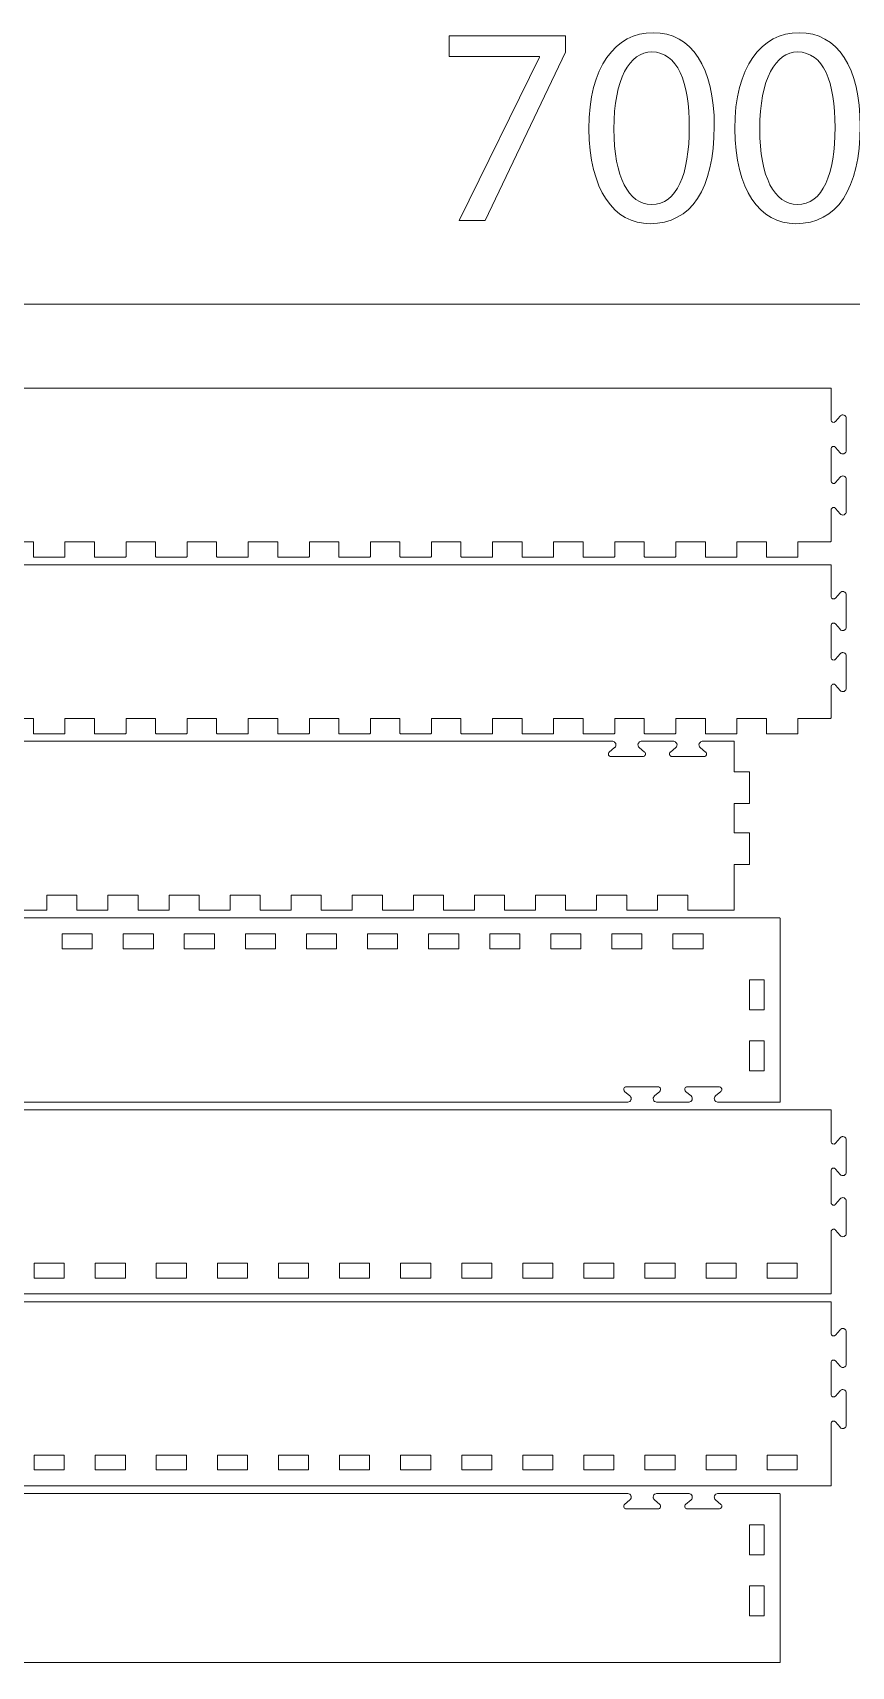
# Model space of a CAD drawing. Header units: millimetres. Extents: x -311 to 454, y -467 to 466.
# Drawn here: x -79.2 to 81.7, y 145 to 465.9 of the extents above; entities that cross this region are included whole.
import ezdxf

# ---------------------------------------------------------------- set-up
doc = ezdxf.new("R2010")
doc.units = ezdxf.units.MM
doc.header["$MEASUREMENT"] = 0
doc.layers.add('Layer 1', color=7, linetype='Continuous')

# ---------------------------------------------------------------- blocks, each defined once
blk = doc.blocks.new('block 210')
at = {"layer": 'Layer 1', "lineweight": 0}
blk.add_lwpolyline([(-226.4, 145.72), (61.59, 145.72), (67.59, 145.72), (67.61, 145.72), (67.66, 145.74), (67.69, 145.8), (67.69, 145.81), (67.69, 148.81), (67.69, 178.81), (67.69, 178.83), (67.66, 178.88), (67.61, 178.91), (67.59, 178.91), (61.59, 178.91), (55.45, 178.91), (55.4, 178.91), (55.24, 178.88), (55.08, 178.81), (55.05, 178.79), (55.02, 178.77), (54.9, 178.64), (54.81, 178.49), (54.8, 178.45), (54.79, 178.42), (54.75, 178.24), (54.77, 178.07), (54.78, 178.03), (54.79, 178), (54.87, 177.84), (54.98, 177.7), (55.01, 177.68), (56.06, 176.79), (56.07, 176.78), (56.15, 176.68), (56.21, 176.57), (56.22, 176.54), (56.22, 176.52), (56.21, 176.27), (56.2, 176.24), (56.19, 176.22), (56.13, 176.11), (56.04, 176.02), (56.02, 176), (56, 175.99), (55.8, 175.91), (55.73, 175.91), (49.46, 175.91), (49.42, 175.91), (49.3, 175.94), (49.19, 175.99), (49.17, 176), (49.15, 176.02), (49.06, 176.11), (48.99, 176.22), (48.99, 176.24), (48.98, 176.27), (48.97, 176.52), (48.97, 176.54), (48.98, 176.57), (49.03, 176.68), (49.11, 176.78), (49.13, 176.79), (50.18, 177.68), (50.21, 177.7), (50.32, 177.84), (50.4, 178), (50.41, 178.03), (50.42, 178.07), (50.43, 178.24), (50.4, 178.42), (50.39, 178.45), (50.38, 178.49), (50.29, 178.64), (50.16, 178.77), (50.14, 178.79), (50.11, 178.81), (49.94, 178.88), (49.79, 178.91), (49.73, 178.91), (43.45, 178.91), (43.4, 178.91), (43.24, 178.88), (43.08, 178.81), (43.05, 178.79), (43.02, 178.77), (42.9, 178.64), (42.81, 178.49), (42.8, 178.45), (42.79, 178.42), (42.75, 178.24), (42.77, 178.07), (42.78, 178.03), (42.79, 178), (42.87, 177.84), (42.98, 177.7), (43.01, 177.68), (44.06, 176.79), (44.08, 176.78), (44.15, 176.68), (44.21, 176.57), (44.22, 176.54), (44.22, 176.52), (44.21, 176.27), (44.2, 176.24), (44.19, 176.22), (44.13, 176.11), (44.04, 176.02), (44.02, 176), (44, 175.99), (43.88, 175.94), (43.77, 175.91), (43.73, 175.91), (37.45, 175.91), (37.42, 175.91), (37.3, 175.94), (37.19, 175.99), (37.17, 176), (37.15, 176.02), (37.06, 176.11), (36.99, 176.22), (36.99, 176.24), (36.98, 176.27), (36.97, 176.52), (36.97, 176.54), (36.98, 176.57), (37.03, 176.68), (37.11, 176.78), (37.13, 176.79), (38.18, 177.68), (38.21, 177.7), (38.32, 177.84), (38.4, 178), (38.41, 178.03), (38.42, 178.07), (38.43, 178.24), (38.4, 178.42), (38.39, 178.45), (38.38, 178.49), (38.29, 178.64), (38.16, 178.77), (38.14, 178.79), (38.11, 178.81), (37.94, 178.88), (37.79, 178.91), (37.73, 178.91), (31.59, 178.91), (-196.4, 178.91)], dxfattribs=at)
blk = doc.blocks.new('block 211')
at = {"layer": 'Layer 1', "lineweight": 0}
blk.add_lwpolyline([(64.55, 157.82), (64.55, 154.86), (61.64, 154.86), (61.64, 160.78), (64.55, 160.78), (64.55, 157.82)], dxfattribs=at)
blk = doc.blocks.new('block 212')
at = {"layer": 'Layer 1', "lineweight": 0}
blk.add_lwpolyline([(64.55, 169.81), (64.55, 166.85), (61.64, 166.85), (61.64, 172.77), (64.55, 172.77), (64.55, 169.81)], dxfattribs=at)
blk = doc.blocks.new('block 227')
at = {"layer": 'Layer 1', "lineweight": 0}
blk.add_lwpolyline([(-75.91, 183.55), (-78.87, 183.55), (-78.87, 186.47), (-72.95, 186.47), (-72.95, 183.55), (-75.91, 183.55)], dxfattribs=at)
blk = doc.blocks.new('block 228')
at = {"layer": 'Layer 1', "lineweight": 0}
blk.add_lwpolyline([(-63.91, 183.55), (-66.87, 183.55), (-66.87, 186.47), (-60.95, 186.47), (-60.95, 183.55), (-63.91, 183.55)], dxfattribs=at)
blk = doc.blocks.new('block 229')
at = {"layer": 'Layer 1', "lineweight": 0}
blk.add_lwpolyline([(-51.91, 183.55), (-54.87, 183.55), (-54.87, 186.47), (-48.95, 186.47), (-48.95, 183.55), (-51.91, 183.55)], dxfattribs=at)
blk = doc.blocks.new('block 230')
at = {"layer": 'Layer 1', "lineweight": 0}
blk.add_lwpolyline([(-39.91, 183.55), (-42.87, 183.55), (-42.87, 186.47), (-36.95, 186.47), (-36.95, 183.55), (-39.91, 183.55)], dxfattribs=at)
blk = doc.blocks.new('block 231')
at = {"layer": 'Layer 1', "lineweight": 0}
blk.add_lwpolyline([(-27.91, 183.55), (-30.87, 183.55), (-30.87, 186.47), (-24.95, 186.47), (-24.95, 183.55), (-27.91, 183.55)], dxfattribs=at)
blk = doc.blocks.new('block 232')
at = {"layer": 'Layer 1', "lineweight": 0}
blk.add_lwpolyline([(-15.91, 183.55), (-18.87, 183.55), (-18.87, 186.47), (-12.95, 186.47), (-12.95, 183.55), (-15.91, 183.55)], dxfattribs=at)
blk = doc.blocks.new('block 233')
at = {"layer": 'Layer 1', "lineweight": 0}
blk.add_lwpolyline([(-3.91, 183.55), (-6.87, 183.55), (-6.87, 186.47), (-0.95, 186.47), (-0.95, 183.55), (-3.91, 183.55)], dxfattribs=at)
blk = doc.blocks.new('block 234')
at = {"layer": 'Layer 1', "lineweight": 0}
blk.add_lwpolyline([(8.09, 183.55), (5.13, 183.55), (5.13, 186.47), (11.05, 186.47), (11.05, 183.55), (8.09, 183.55)], dxfattribs=at)
blk = doc.blocks.new('block 235')
at = {"layer": 'Layer 1', "lineweight": 0}
blk.add_lwpolyline([(20.09, 183.55), (17.13, 183.55), (17.13, 186.47), (23.05, 186.47), (23.05, 183.55), (20.09, 183.55)], dxfattribs=at)
blk = doc.blocks.new('block 236')
at = {"layer": 'Layer 1', "lineweight": 0}
blk.add_lwpolyline([(32.09, 183.55), (29.13, 183.55), (29.13, 186.47), (35.05, 186.47), (35.05, 183.55), (32.09, 183.55)], dxfattribs=at)
blk = doc.blocks.new('block 237')
at = {"layer": 'Layer 1', "lineweight": 0}
blk.add_lwpolyline([(44.09, 183.55), (41.13, 183.55), (41.13, 186.47), (47.05, 186.47), (47.05, 183.55), (44.09, 183.55)], dxfattribs=at)
blk = doc.blocks.new('block 238')
at = {"layer": 'Layer 1', "lineweight": 0}
blk.add_lwpolyline([(56.09, 183.55), (53.13, 183.55), (53.13, 186.47), (59.05, 186.47), (59.05, 183.55), (56.09, 183.55)], dxfattribs=at)
blk = doc.blocks.new('block 239')
at = {"layer": 'Layer 1', "lineweight": 0}
blk.add_lwpolyline([(68.09, 183.55), (65.13, 183.55), (65.13, 186.47), (71.05, 186.47), (71.05, 183.55), (68.09, 183.55)], dxfattribs=at)
blk = doc.blocks.new('block 240')
at = {"layer": 'Layer 1', "lineweight": 0}
blk.add_lwpolyline([(-229.4, 180.41), (77.59, 180.41), (77.61, 180.41), (77.66, 180.44), (77.69, 180.5), (77.69, 180.51), (77.69, 186.51), (77.69, 192.65), (77.69, 192.72), (77.77, 192.92), (77.78, 192.94), (77.8, 192.96), (77.89, 193.05), (78, 193.11), (78.02, 193.12), (78.05, 193.13), (78.3, 193.14), (78.32, 193.14), (78.35, 193.13), (78.46, 193.08), (78.56, 192.99), (78.58, 192.97), (79.46, 191.93), (79.48, 191.9), (79.62, 191.78), (79.78, 191.71), (79.81, 191.7), (79.85, 191.69), (80.03, 191.68), (80.2, 191.71), (80.23, 191.72), (80.27, 191.73), (80.42, 191.82), (80.55, 191.94), (80.57, 191.97), (80.59, 192), (80.66, 192.17), (80.69, 192.32), (80.69, 192.37), (80.69, 198.65), (80.69, 198.71), (80.66, 198.86), (80.59, 199.03), (80.57, 199.06), (80.55, 199.08), (80.42, 199.21), (80.27, 199.3), (80.23, 199.31), (80.2, 199.32), (80.03, 199.35), (79.85, 199.34), (79.81, 199.33), (79.78, 199.32), (79.62, 199.24), (79.48, 199.13), (79.46, 199.1), (78.58, 198.05), (78.56, 198.03), (78.46, 197.95), (78.35, 197.9), (78.32, 197.89), (78.3, 197.89), (78.05, 197.89), (78.02, 197.91), (78, 197.91), (77.89, 197.98), (77.8, 198.07), (77.78, 198.09), (77.77, 198.11), (77.72, 198.23), (77.69, 198.34), (77.69, 198.37), (77.69, 204.65), (77.69, 204.69), (77.72, 204.81), (77.77, 204.92), (77.78, 204.94), (77.8, 204.96), (77.89, 205.05), (78, 205.11), (78.02, 205.12), (78.05, 205.13), (78.3, 205.14), (78.32, 205.14), (78.35, 205.13), (78.46, 205.07), (78.56, 205), (78.58, 204.97), (79.46, 203.92), (79.48, 203.9), (79.62, 203.79), (79.78, 203.71), (79.81, 203.7), (79.85, 203.69), (80.03, 203.68), (80.2, 203.7), (80.23, 203.72), (80.27, 203.73), (80.42, 203.82), (80.55, 203.94), (80.57, 203.97), (80.59, 204), (80.66, 204.16), (80.69, 204.32), (80.69, 204.38), (80.69, 210.65), (80.69, 210.71), (80.66, 210.86), (80.59, 211.02), (80.57, 211.05), (80.55, 211.08), (80.42, 211.21), (80.27, 211.3), (80.23, 211.31), (80.2, 211.32), (80.03, 211.35), (79.85, 211.34), (79.81, 211.33), (79.78, 211.32), (79.62, 211.24), (79.48, 211.13), (79.46, 211.1), (78.58, 210.05), (78.56, 210.03), (78.46, 209.95), (78.35, 209.9), (78.32, 209.89), (78.3, 209.89), (78.05, 209.9), (78.02, 209.9), (78, 209.91), (77.89, 209.98), (77.8, 210.07), (77.78, 210.09), (77.77, 210.11), (77.72, 210.22), (77.69, 210.34), (77.69, 210.37), (77.69, 216.51), (77.69, 216.53), (77.66, 216.58), (77.61, 216.61), (77.59, 216.61), (-229.4, 216.61)], dxfattribs=at)
blk = doc.blocks.new('block 253')
at = {"layer": 'Layer 1', "lineweight": 0}
blk.add_lwpolyline([(-75.91, 221.25), (-78.87, 221.25), (-78.87, 224.17), (-72.95, 224.17), (-72.95, 221.25), (-75.91, 221.25)], dxfattribs=at)
blk = doc.blocks.new('block 254')
at = {"layer": 'Layer 1', "lineweight": 0}
blk.add_lwpolyline([(-63.91, 221.25), (-66.87, 221.25), (-66.87, 224.17), (-60.95, 224.17), (-60.95, 221.25), (-63.91, 221.25)], dxfattribs=at)
blk = doc.blocks.new('block 255')
at = {"layer": 'Layer 1', "lineweight": 0}
blk.add_lwpolyline([(-51.91, 221.25), (-54.87, 221.25), (-54.87, 224.17), (-48.95, 224.17), (-48.95, 221.25), (-51.91, 221.25)], dxfattribs=at)
blk = doc.blocks.new('block 256')
at = {"layer": 'Layer 1', "lineweight": 0}
blk.add_lwpolyline([(-39.91, 221.25), (-42.87, 221.25), (-42.87, 224.17), (-36.95, 224.17), (-36.95, 221.25), (-39.91, 221.25)], dxfattribs=at)
blk = doc.blocks.new('block 257')
at = {"layer": 'Layer 1', "lineweight": 0}
blk.add_lwpolyline([(-27.91, 221.25), (-30.87, 221.25), (-30.87, 224.17), (-24.95, 224.17), (-24.95, 221.25), (-27.91, 221.25)], dxfattribs=at)
blk = doc.blocks.new('block 258')
at = {"layer": 'Layer 1', "lineweight": 0}
blk.add_lwpolyline([(-15.91, 221.25), (-18.87, 221.25), (-18.87, 224.17), (-12.95, 224.17), (-12.95, 221.25), (-15.91, 221.25)], dxfattribs=at)
blk = doc.blocks.new('block 259')
at = {"layer": 'Layer 1', "lineweight": 0}
blk.add_lwpolyline([(-3.91, 221.25), (-6.87, 221.25), (-6.87, 224.17), (-0.95, 224.17), (-0.95, 221.25), (-3.91, 221.25)], dxfattribs=at)
blk = doc.blocks.new('block 260')
at = {"layer": 'Layer 1', "lineweight": 0}
blk.add_lwpolyline([(8.09, 221.25), (5.13, 221.25), (5.13, 224.17), (11.05, 224.17), (11.05, 221.25), (8.09, 221.25)], dxfattribs=at)
blk = doc.blocks.new('block 261')
at = {"layer": 'Layer 1', "lineweight": 0}
blk.add_lwpolyline([(20.09, 221.25), (17.13, 221.25), (17.13, 224.17), (23.05, 224.17), (23.05, 221.25), (20.09, 221.25)], dxfattribs=at)
blk = doc.blocks.new('block 262')
at = {"layer": 'Layer 1', "lineweight": 0}
blk.add_lwpolyline([(32.09, 221.25), (29.13, 221.25), (29.13, 224.17), (35.05, 224.17), (35.05, 221.25), (32.09, 221.25)], dxfattribs=at)
blk = doc.blocks.new('block 263')
at = {"layer": 'Layer 1', "lineweight": 0}
blk.add_lwpolyline([(44.09, 221.25), (41.13, 221.25), (41.13, 224.17), (47.05, 224.17), (47.05, 221.25), (44.09, 221.25)], dxfattribs=at)
blk = doc.blocks.new('block 264')
at = {"layer": 'Layer 1', "lineweight": 0}
blk.add_lwpolyline([(56.09, 221.25), (53.13, 221.25), (53.13, 224.17), (59.05, 224.17), (59.05, 221.25), (56.09, 221.25)], dxfattribs=at)
blk = doc.blocks.new('block 265')
at = {"layer": 'Layer 1', "lineweight": 0}
blk.add_lwpolyline([(68.09, 221.25), (65.13, 221.25), (65.13, 224.17), (71.05, 224.17), (71.05, 221.25), (68.09, 221.25)], dxfattribs=at)
blk = doc.blocks.new('block 266')
at = {"layer": 'Layer 1', "lineweight": 0}
blk.add_lwpolyline([(-229.4, 218.12), (77.59, 218.12), (77.61, 218.12), (77.66, 218.14), (77.69, 218.2), (77.69, 218.21), (77.69, 224.21), (77.69, 230.35), (77.69, 230.39), (77.72, 230.5), (77.77, 230.62), (77.78, 230.64), (77.8, 230.66), (77.89, 230.75), (78, 230.82), (78.02, 230.82), (78.05, 230.83), (78.3, 230.84), (78.32, 230.83), (78.35, 230.83), (78.46, 230.77), (78.56, 230.7), (78.58, 230.67), (79.46, 229.62), (79.48, 229.6), (79.62, 229.49), (79.78, 229.41), (79.81, 229.4), (79.85, 229.39), (80.03, 229.38), (80.2, 229.4), (80.23, 229.42), (80.27, 229.43), (80.42, 229.52), (80.55, 229.64), (80.57, 229.67), (80.59, 229.7), (80.66, 229.86), (80.69, 230.02), (80.69, 230.07), (80.69, 236.35), (80.69, 236.41), (80.66, 236.56), (80.59, 236.72), (80.57, 236.75), (80.55, 236.78), (80.42, 236.91), (80.27, 237), (80.23, 237.01), (80.2, 237.02), (80.03, 237.05), (79.85, 237.04), (79.81, 237.03), (79.78, 237.02), (79.62, 236.94), (79.48, 236.83), (79.46, 236.8), (78.58, 235.75), (78.56, 235.73), (78.46, 235.65), (78.35, 235.6), (78.32, 235.59), (78.3, 235.59), (78.05, 235.6), (78.02, 235.6), (78, 235.61), (77.89, 235.68), (77.8, 235.77), (77.78, 235.79), (77.77, 235.81), (77.72, 235.92), (77.69, 236.04), (77.69, 236.08), (77.69, 242.35), (77.69, 242.43), (77.77, 242.62), (77.78, 242.64), (77.8, 242.66), (77.89, 242.75), (78, 242.81), (78.02, 242.82), (78.05, 242.83), (78.3, 242.84), (78.32, 242.83), (78.35, 242.83), (78.46, 242.77), (78.56, 242.69), (78.58, 242.67), (79.46, 241.62), (79.48, 241.6), (79.62, 241.48), (79.78, 241.41), (79.81, 241.4), (79.85, 241.39), (80.03, 241.37), (80.2, 241.41), (80.23, 241.42), (80.27, 241.43), (80.42, 241.52), (80.55, 241.64), (80.57, 241.67), (80.59, 241.7), (80.66, 241.86), (80.69, 242.02), (80.69, 242.07), (80.69, 248.35), (80.69, 248.41), (80.66, 248.56), (80.59, 248.73), (80.57, 248.75), (80.55, 248.78), (80.42, 248.91), (80.27, 249), (80.23, 249.01), (80.2, 249.02), (80.03, 249.05), (79.85, 249.04), (79.81, 249.03), (79.78, 249.02), (79.62, 248.94), (79.48, 248.83), (79.46, 248.8), (78.58, 247.75), (78.56, 247.73), (78.46, 247.65), (78.35, 247.6), (78.32, 247.59), (78.3, 247.58), (78.05, 247.6), (78.02, 247.6), (78, 247.61), (77.89, 247.68), (77.8, 247.77), (77.78, 247.79), (77.77, 247.81), (77.72, 247.93), (77.69, 248.04), (77.69, 248.07), (77.69, 254.21), (77.69, 254.23), (77.66, 254.29), (77.61, 254.31), (77.59, 254.31), (-229.4, 254.31)], dxfattribs=at)
blk = doc.blocks.new('block 267')
at = {"layer": 'Layer 1', "lineweight": 0}
blk.add_lwpolyline([(-196.4, 255.81), (31.59, 255.81), (37.73, 255.81), (37.79, 255.81), (37.94, 255.85), (38.11, 255.92), (38.14, 255.94), (38.16, 255.96), (38.29, 256.09), (38.38, 256.24), (38.39, 256.28), (38.4, 256.31), (38.43, 256.48), (38.42, 256.66), (38.41, 256.7), (38.4, 256.73), (38.32, 256.89), (38.21, 257.03), (38.18, 257.05), (37.13, 257.93), (37.11, 257.95), (37.03, 258.05), (36.98, 258.16), (36.97, 258.18), (36.97, 258.21), (36.98, 258.46), (36.99, 258.48), (36.99, 258.51), (37.06, 258.62), (37.15, 258.71), (37.17, 258.72), (37.19, 258.74), (37.3, 258.79), (37.42, 258.81), (37.45, 258.81), (43.73, 258.81), (43.77, 258.81), (43.88, 258.79), (44, 258.74), (44.02, 258.72), (44.04, 258.71), (44.13, 258.62), (44.19, 258.51), (44.2, 258.48), (44.21, 258.46), (44.22, 258.21), (44.22, 258.18), (44.21, 258.16), (44.15, 258.05), (44.08, 257.95), (44.06, 257.93), (43.01, 257.05), (42.98, 257.03), (42.87, 256.89), (42.79, 256.73), (42.78, 256.7), (42.77, 256.66), (42.75, 256.48), (42.79, 256.31), (42.8, 256.28), (42.81, 256.24), (42.9, 256.09), (43.02, 255.96), (43.05, 255.94), (43.08, 255.92), (43.24, 255.85), (43.4, 255.81), (43.45, 255.81), (49.73, 255.81), (49.79, 255.81), (49.94, 255.85), (50.11, 255.92), (50.14, 255.94), (50.16, 255.96), (50.29, 256.09), (50.38, 256.24), (50.39, 256.28), (50.4, 256.31), (50.43, 256.48), (50.42, 256.66), (50.41, 256.7), (50.4, 256.73), (50.32, 256.89), (50.21, 257.03), (50.18, 257.05), (49.13, 257.93), (49.11, 257.95), (49.03, 258.05), (48.98, 258.16), (48.97, 258.18), (48.97, 258.21), (48.98, 258.46), (48.99, 258.48), (48.99, 258.51), (49.06, 258.62), (49.15, 258.71), (49.17, 258.72), (49.19, 258.74), (49.3, 258.79), (49.42, 258.81), (49.46, 258.81), (55.73, 258.81), (55.81, 258.81), (56, 258.74), (56.02, 258.72), (56.04, 258.71), (56.13, 258.62), (56.19, 258.51), (56.2, 258.48), (56.21, 258.46), (56.22, 258.21), (56.22, 258.18), (56.21, 258.16), (56.15, 258.05), (56.07, 257.95), (56.06, 257.93), (55.01, 257.05), (54.98, 257.03), (54.87, 256.89), (54.79, 256.73), (54.78, 256.7), (54.77, 256.66), (54.75, 256.48), (54.79, 256.31), (54.8, 256.28), (54.81, 256.24), (54.9, 256.09), (55.02, 255.96), (55.05, 255.94), (55.08, 255.92), (55.24, 255.85), (55.4, 255.81), (55.45, 255.81), (61.59, 255.81), (67.59, 255.81), (67.61, 255.81), (67.66, 255.84), (67.69, 255.9), (67.69, 255.91), (67.69, 285.91), (67.69, 291.91), (67.69, 291.93), (67.66, 291.98), (67.61, 292.01), (67.59, 292.01), (61.59, 292.01), (-226.4, 292.01)], dxfattribs=at)
blk = doc.blocks.new('block 268')
at = {"layer": 'Layer 1', "lineweight": 0}
blk.add_lwpolyline([(64.55, 264.92), (64.55, 261.96), (61.64, 261.96), (61.64, 267.88), (64.55, 267.88), (64.55, 264.92)], dxfattribs=at)
blk = doc.blocks.new('block 269')
at = {"layer": 'Layer 1', "lineweight": 0}
blk.add_lwpolyline([(64.55, 276.91), (64.55, 273.95), (61.64, 273.95), (61.64, 279.87), (64.55, 279.87), (64.55, 276.91)], dxfattribs=at)
blk = doc.blocks.new('block 270')
at = {"layer": 'Layer 1', "lineweight": 0}
blk.add_lwpolyline([(49.59, 288.87), (52.55, 288.87), (52.55, 285.95), (46.63, 285.95), (46.63, 288.87), (49.59, 288.87)], dxfattribs=at)
blk = doc.blocks.new('block 271')
at = {"layer": 'Layer 1', "lineweight": 0}
blk.add_lwpolyline([(37.59, 288.87), (40.55, 288.87), (40.55, 285.95), (34.63, 285.95), (34.63, 288.87), (37.59, 288.87)], dxfattribs=at)
blk = doc.blocks.new('block 272')
at = {"layer": 'Layer 1', "lineweight": 0}
blk.add_lwpolyline([(25.59, 288.87), (28.55, 288.87), (28.55, 285.95), (22.63, 285.95), (22.63, 288.87), (25.59, 288.87)], dxfattribs=at)
blk = doc.blocks.new('block 273')
at = {"layer": 'Layer 1', "lineweight": 0}
blk.add_lwpolyline([(13.59, 288.87), (16.55, 288.87), (16.55, 285.95), (10.63, 285.95), (10.63, 288.87), (13.59, 288.87)], dxfattribs=at)
blk = doc.blocks.new('block 274')
at = {"layer": 'Layer 1', "lineweight": 0}
blk.add_lwpolyline([(1.59, 288.87), (4.55, 288.87), (4.55, 285.95), (-1.37, 285.95), (-1.37, 288.87), (1.59, 288.87)], dxfattribs=at)
blk = doc.blocks.new('block 275')
at = {"layer": 'Layer 1', "lineweight": 0}
blk.add_lwpolyline([(-10.41, 288.87), (-7.45, 288.87), (-7.45, 285.95), (-13.37, 285.95), (-13.37, 288.87), (-10.41, 288.87)], dxfattribs=at)
blk = doc.blocks.new('block 276')
at = {"layer": 'Layer 1', "lineweight": 0}
blk.add_lwpolyline([(-22.41, 288.87), (-19.45, 288.87), (-19.45, 285.95), (-25.37, 285.95), (-25.37, 288.87), (-22.41, 288.87)], dxfattribs=at)
blk = doc.blocks.new('block 277')
at = {"layer": 'Layer 1', "lineweight": 0}
blk.add_lwpolyline([(-34.41, 288.87), (-31.45, 288.87), (-31.45, 285.95), (-37.37, 285.95), (-37.37, 288.87), (-34.41, 288.87)], dxfattribs=at)
blk = doc.blocks.new('block 278')
at = {"layer": 'Layer 1', "lineweight": 0}
blk.add_lwpolyline([(-46.41, 288.87), (-43.45, 288.87), (-43.45, 285.95), (-49.37, 285.95), (-49.37, 288.87), (-46.41, 288.87)], dxfattribs=at)
blk = doc.blocks.new('block 279')
at = {"layer": 'Layer 1', "lineweight": 0}
blk.add_lwpolyline([(-58.41, 288.87), (-55.45, 288.87), (-55.45, 285.95), (-61.37, 285.95), (-61.37, 288.87), (-58.41, 288.87)], dxfattribs=at)
blk = doc.blocks.new('block 280')
at = {"layer": 'Layer 1', "lineweight": 0}
blk.add_lwpolyline([(-70.41, 288.87), (-67.45, 288.87), (-67.45, 285.95), (-73.37, 285.95), (-73.37, 288.87), (-70.41, 288.87)], dxfattribs=at)
blk = doc.blocks.new('block 295')
at = {"layer": 'Layer 1', "lineweight": 0}
blk.add_lwpolyline([(-82.35, 293.51), (-76.47, 293.51), (-76.45, 293.51), (-76.4, 293.54), (-76.37, 293.59), (-76.37, 293.61), (-76.37, 296.51), (-70.45, 296.51), (-70.45, 293.61), (-70.45, 293.59), (-70.42, 293.54), (-70.36, 293.51), (-70.34, 293.51), (-64.46, 293.51), (-64.45, 293.51), (-64.4, 293.54), (-64.37, 293.59), (-64.37, 293.61), (-64.37, 296.51), (-58.45, 296.51), (-58.45, 293.61), (-58.45, 293.59), (-58.42, 293.54), (-58.36, 293.51), (-58.35, 293.51), (-52.47, 293.51), (-52.45, 293.51), (-52.4, 293.54), (-52.37, 293.59), (-52.37, 293.61), (-52.37, 296.51), (-46.45, 296.51), (-46.45, 293.61), (-46.45, 293.59), (-46.42, 293.54), (-46.36, 293.51), (-46.34, 293.51), (-40.47, 293.51), (-40.45, 293.51), (-40.4, 293.54), (-40.37, 293.59), (-40.37, 293.61), (-40.37, 296.51), (-34.45, 296.51), (-34.45, 293.61), (-34.45, 293.59), (-34.42, 293.54), (-34.36, 293.51), (-34.34, 293.51), (-28.46, 293.51), (-28.45, 293.51), (-28.39, 293.54), (-28.37, 293.59), (-28.37, 293.61), (-28.37, 296.51), (-22.45, 296.51), (-22.45, 293.61), (-22.45, 293.59), (-22.42, 293.54), (-22.36, 293.51), (-22.35, 293.51), (-16.47, 293.51), (-16.45, 293.51), (-16.39, 293.54), (-16.37, 293.59), (-16.37, 293.61), (-16.37, 296.51), (-10.45, 296.51), (-10.45, 293.61), (-10.45, 293.59), (-10.42, 293.54), (-10.36, 293.51), (-10.35, 293.51), (-4.46, 293.51), (-4.45, 293.51), (-4.39, 293.54), (-4.37, 293.59), (-4.37, 293.61), (-4.37, 296.51), (1.55, 296.51), (1.55, 293.61), (1.55, 293.59), (1.58, 293.54), (1.64, 293.51), (1.66, 293.51), (7.54, 293.51), (7.55, 293.51), (7.61, 293.54), (7.63, 293.59), (7.63, 293.61), (7.63, 296.51), (13.55, 296.51), (13.55, 293.61), (13.55, 293.59), (13.58, 293.54), (13.64, 293.51), (13.65, 293.51), (19.53, 293.51), (19.55, 293.51), (19.61, 293.54), (19.63, 293.59), (19.63, 293.61), (19.63, 296.51), (25.55, 296.51), (25.55, 293.61), (25.55, 293.59), (25.58, 293.54), (25.64, 293.51), (25.65, 293.51), (31.53, 293.51), (31.55, 293.51), (31.61, 293.54), (31.63, 293.59), (31.63, 293.61), (31.63, 296.51), (37.55, 296.51), (37.55, 293.61), (37.55, 293.59), (37.58, 293.54), (37.64, 293.51), (37.65, 293.51), (43.53, 293.51), (43.55, 293.51), (43.61, 293.54), (43.63, 293.59), (43.63, 293.61), (43.63, 296.51), (49.55, 296.51), (49.55, 293.61), (49.55, 293.59), (49.58, 293.54), (49.64, 293.51), (49.65, 293.51), (58.59, 293.51), (58.61, 293.51), (58.66, 293.54), (58.69, 293.59), (58.69, 293.61), (58.69, 296.61), (58.69, 302.51), (61.59, 302.51), (61.61, 302.51), (61.66, 302.54), (61.69, 302.59), (61.69, 302.61), (61.69, 308.61), (61.69, 308.63), (61.66, 308.68), (61.61, 308.71), (61.59, 308.71), (58.69, 308.71), (58.69, 314.51), (61.59, 314.51), (61.61, 314.51), (61.66, 314.54), (61.69, 314.59), (61.69, 314.61), (61.69, 320.61), (61.69, 320.63), (61.66, 320.68), (61.61, 320.71), (61.59, 320.71), (58.69, 320.71), (58.69, 326.61), (58.69, 326.63), (58.66, 326.68), (58.61, 326.71), (58.59, 326.71), (52.46, 326.71), (52.4, 326.71), (52.24, 326.68), (52.08, 326.6), (52.05, 326.58), (52.02, 326.56), (51.9, 326.44), (51.81, 326.28), (51.8, 326.25), (51.79, 326.22), (51.75, 326.04), (51.77, 325.86), (51.78, 325.83), (51.79, 325.79), (51.87, 325.64), (51.98, 325.5), (52.01, 325.47), (53.06, 324.59), (53.07, 324.58), (53.15, 324.48), (53.21, 324.37), (53.22, 324.34), (53.22, 324.32), (53.21, 324.07), (53.2, 324.04), (53.19, 324.02), (53.13, 323.91), (53.04, 323.81), (53.02, 323.8), (53, 323.79), (52.88, 323.73), (52.77, 323.71), (52.73, 323.71), (46.45, 323.71), (46.42, 323.71), (46.3, 323.73), (46.19, 323.79), (46.17, 323.8), (46.15, 323.81), (46.06, 323.91), (45.99, 324.02), (45.99, 324.04), (45.98, 324.07), (45.97, 324.32), (45.97, 324.34), (45.98, 324.37), (46.03, 324.48), (46.11, 324.58), (46.13, 324.59), (47.18, 325.47), (47.21, 325.5), (47.32, 325.64), (47.4, 325.79), (47.41, 325.83), (47.42, 325.86), (47.43, 326.04), (47.4, 326.22), (47.39, 326.25), (47.38, 326.28), (47.29, 326.44), (47.16, 326.56), (47.14, 326.58), (47.11, 326.6), (46.94, 326.68), (46.79, 326.71), (46.73, 326.71), (40.45, 326.71), (40.4, 326.71), (40.24, 326.68), (40.08, 326.6), (40.05, 326.58), (40.02, 326.56), (39.9, 326.44), (39.81, 326.28), (39.8, 326.25), (39.79, 326.22), (39.76, 326.04), (39.77, 325.86), (39.78, 325.83), (39.79, 325.79), (39.87, 325.64), (39.98, 325.5), (40.01, 325.47), (41.05, 324.59), (41.07, 324.58), (41.15, 324.48), (41.21, 324.37), (41.22, 324.34), (41.22, 324.32), (41.21, 324.07), (41.2, 324.04), (41.19, 324.02), (41.13, 323.91), (41.04, 323.81), (41.02, 323.8), (41, 323.79), (40.88, 323.73), (40.77, 323.71), (40.73, 323.71), (34.45, 323.71), (34.42, 323.71), (34.3, 323.73), (34.19, 323.79), (34.17, 323.8), (34.15, 323.81), (34.06, 323.91), (33.99, 324.02), (33.98, 324.04), (33.98, 324.07), (33.97, 324.32), (33.97, 324.34), (33.98, 324.37), (34.03, 324.48), (34.11, 324.58), (34.13, 324.59), (35.18, 325.47), (35.21, 325.5), (35.32, 325.64), (35.4, 325.79), (35.41, 325.83), (35.42, 325.86), (35.43, 326.04), (35.4, 326.22), (35.39, 326.25), (35.38, 326.28), (35.29, 326.44), (35.16, 326.56), (35.14, 326.58), (35.11, 326.6), (34.94, 326.68), (34.79, 326.71), (34.73, 326.71), (28.59, 326.71), (-199.4, 326.71)], dxfattribs=at)
blk = doc.blocks.new('block 296')
at = {"layer": 'Layer 1', "lineweight": 0}
blk.add_lwpolyline([(-84.81, 331.21), (-79.01, 331.21), (-79.01, 328.31), (-79.01, 328.29), (-78.98, 328.24), (-78.92, 328.21), (-78.91, 328.21), (-72.91, 328.21), (-72.89, 328.21), (-72.84, 328.24), (-72.81, 328.29), (-72.81, 328.31), (-72.81, 331.21), (-67.01, 331.21), (-67.01, 328.31), (-67.01, 328.29), (-66.98, 328.24), (-66.92, 328.21), (-66.91, 328.21), (-60.91, 328.21), (-60.89, 328.21), (-60.83, 328.24), (-60.8, 328.29), (-60.8, 328.31), (-60.8, 331.21), (-55.01, 331.21), (-55.01, 328.31), (-55.01, 328.29), (-54.98, 328.24), (-54.92, 328.21), (-54.91, 328.21), (-48.91, 328.21), (-48.89, 328.21), (-48.84, 328.24), (-48.81, 328.29), (-48.81, 328.31), (-48.81, 331.21), (-43.01, 331.21), (-43.01, 328.31), (-43.01, 328.29), (-42.98, 328.24), (-42.92, 328.21), (-42.91, 328.21), (-36.91, 328.21), (-36.89, 328.21), (-36.84, 328.24), (-36.81, 328.29), (-36.81, 328.31), (-36.81, 331.21), (-31.01, 331.21), (-31.01, 328.31), (-31.01, 328.29), (-30.98, 328.24), (-30.92, 328.21), (-30.91, 328.21), (-24.91, 328.21), (-24.89, 328.21), (-24.84, 328.24), (-24.8, 328.29), (-24.8, 328.31), (-24.8, 331.21), (-19.01, 331.21), (-19.01, 328.31), (-19.01, 328.29), (-18.98, 328.24), (-18.92, 328.21), (-18.91, 328.21), (-12.91, 328.21), (-12.89, 328.21), (-12.84, 328.24), (-12.8, 328.29), (-12.8, 328.31), (-12.8, 331.21), (-7.01, 331.21), (-7.01, 328.31), (-7.01, 328.29), (-6.98, 328.24), (-6.92, 328.21), (-6.91, 328.21), (-0.91, 328.21), (-0.89, 328.21), (-0.84, 328.24), (-0.8, 328.29), (-0.8, 328.31), (-0.8, 331.21), (4.99, 331.21), (4.99, 328.31), (4.99, 328.29), (5.02, 328.24), (5.08, 328.21), (5.09, 328.21), (11.09, 328.21), (11.11, 328.21), (11.16, 328.24), (11.2, 328.29), (11.2, 328.31), (11.2, 331.21), (17, 331.21), (17, 328.31), (17, 328.29), (17.02, 328.24), (17.08, 328.21), (17.09, 328.21), (23.09, 328.21), (23.11, 328.21), (23.16, 328.24), (23.19, 328.29), (23.19, 328.31), (23.19, 331.21), (29, 331.21), (29, 328.31), (29, 328.29), (29.02, 328.24), (29.08, 328.21), (29.09, 328.21), (35.09, 328.21), (35.11, 328.21), (35.16, 328.24), (35.2, 328.29), (35.2, 328.31), (35.2, 331.21), (40.99, 331.21), (40.99, 328.31), (40.99, 328.29), (41.02, 328.24), (41.08, 328.21), (41.09, 328.21), (47.09, 328.21), (47.11, 328.21), (47.16, 328.24), (47.19, 328.29), (47.19, 328.31), (47.19, 331.21), (53, 331.21), (53, 328.31), (53, 328.29), (53.02, 328.24), (53.08, 328.21), (53.09, 328.21), (59.09, 328.21), (59.11, 328.21), (59.16, 328.24), (59.19, 328.29), (59.19, 328.31), (59.19, 331.21), (64.99, 331.21), (64.99, 328.31), (64.99, 328.29), (65.02, 328.24), (65.08, 328.21), (65.09, 328.21), (71.09, 328.21), (71.11, 328.21), (71.16, 328.24), (71.19, 328.29), (71.19, 328.31), (71.19, 331.21), (77.59, 331.21), (77.61, 331.21), (77.66, 331.24), (77.69, 331.29), (77.69, 331.31), (77.69, 337.45), (77.69, 337.52), (77.77, 337.71), (77.78, 337.74), (77.8, 337.76), (77.89, 337.84), (78, 337.91), (78.02, 337.92), (78.05, 337.93), (78.3, 337.94), (78.32, 337.93), (78.35, 337.93), (78.46, 337.87), (78.56, 337.79), (78.58, 337.77), (79.46, 336.72), (79.48, 336.69), (79.62, 336.58), (79.78, 336.5), (79.81, 336.49), (79.85, 336.49), (80.03, 336.47), (80.2, 336.5), (80.23, 336.51), (80.27, 336.53), (80.42, 336.62), (80.55, 336.74), (80.57, 336.77), (80.59, 336.8), (80.66, 336.96), (80.69, 337.12), (80.69, 337.17), (80.69, 343.45), (80.69, 343.5), (80.66, 343.66), (80.59, 343.82), (80.57, 343.85), (80.55, 343.88), (80.42, 344), (80.27, 344.1), (80.23, 344.11), (80.2, 344.12), (80.03, 344.15), (79.85, 344.14), (79.81, 344.12), (79.78, 344.12), (79.62, 344.04), (79.48, 343.93), (79.46, 343.9), (78.58, 342.85), (78.56, 342.83), (78.46, 342.75), (78.35, 342.7), (78.32, 342.69), (78.3, 342.68), (78.05, 342.69), (78.02, 342.7), (78, 342.71), (77.89, 342.77), (77.8, 342.86), (77.78, 342.88), (77.77, 342.91), (77.72, 343.02), (77.69, 343.13), (77.69, 343.17), (77.69, 349.45), (77.69, 349.52), (77.77, 349.72), (77.78, 349.74), (77.8, 349.76), (77.89, 349.85), (78, 349.91), (78.02, 349.92), (78.05, 349.93), (78.3, 349.94), (78.32, 349.93), (78.35, 349.92), (78.46, 349.87), (78.56, 349.79), (78.58, 349.77), (79.46, 348.72), (79.48, 348.69), (79.62, 348.58), (79.78, 348.51), (79.81, 348.5), (79.85, 348.49), (80.03, 348.47), (80.2, 348.5), (80.23, 348.51), (80.27, 348.53), (80.42, 348.62), (80.55, 348.74), (80.57, 348.77), (80.59, 348.8), (80.66, 348.96), (80.69, 349.12), (80.69, 349.17), (80.69, 355.45), (80.69, 355.5), (80.66, 355.66), (80.59, 355.82), (80.57, 355.85), (80.55, 355.88), (80.42, 356.01), (80.27, 356.09), (80.23, 356.11), (80.2, 356.12), (80.03, 356.15), (79.85, 356.14), (79.81, 356.13), (79.78, 356.12), (79.62, 356.04), (79.48, 355.93), (79.46, 355.9), (78.58, 354.85), (78.56, 354.83), (78.46, 354.75), (78.35, 354.69), (78.32, 354.69), (78.3, 354.68), (78.05, 354.69), (78.02, 354.7), (78, 354.71), (77.89, 354.77), (77.8, 354.86), (77.78, 354.88), (77.77, 354.91), (77.72, 355.02), (77.69, 355.13), (77.69, 355.17), (77.69, 361.31), (77.69, 361.33), (77.66, 361.38), (77.61, 361.41), (77.59, 361.41), (-229.4, 361.41)], dxfattribs=at)
blk = doc.blocks.new('block 297')
at = {"layer": 'Layer 1', "lineweight": 0}
blk.add_lwpolyline([(-84.81, 365.91), (-79.01, 365.91), (-79.01, 363.01), (-79.01, 362.99), (-78.98, 362.94), (-78.92, 362.91), (-78.91, 362.91), (-72.91, 362.91), (-72.89, 362.91), (-72.84, 362.94), (-72.81, 362.99), (-72.81, 363.01), (-72.81, 365.91), (-67.01, 365.91), (-67.01, 363.01), (-67.01, 362.99), (-66.98, 362.94), (-66.92, 362.91), (-66.91, 362.91), (-60.91, 362.91), (-60.89, 362.91), (-60.83, 362.94), (-60.8, 362.99), (-60.8, 363.01), (-60.8, 365.91), (-55.01, 365.91), (-55.01, 363.01), (-55.01, 362.99), (-54.98, 362.94), (-54.92, 362.91), (-54.91, 362.91), (-48.91, 362.91), (-48.89, 362.91), (-48.84, 362.94), (-48.81, 362.99), (-48.81, 363.01), (-48.81, 365.91), (-43.01, 365.91), (-43.01, 363.01), (-43.01, 362.99), (-42.98, 362.94), (-42.92, 362.91), (-42.91, 362.91), (-36.91, 362.91), (-36.89, 362.91), (-36.84, 362.94), (-36.81, 362.99), (-36.81, 363.01), (-36.81, 365.91), (-31.01, 365.91), (-31.01, 363.01), (-31.01, 362.99), (-30.98, 362.94), (-30.92, 362.91), (-30.91, 362.91), (-24.91, 362.91), (-24.89, 362.91), (-24.84, 362.94), (-24.8, 362.99), (-24.8, 363.01), (-24.8, 365.91), (-19.01, 365.91), (-19.01, 363.01), (-19.01, 362.99), (-18.98, 362.94), (-18.92, 362.91), (-18.91, 362.91), (-12.91, 362.91), (-12.89, 362.91), (-12.84, 362.94), (-12.8, 362.99), (-12.8, 363.01), (-12.8, 365.91), (-7.01, 365.91), (-7.01, 363.01), (-7.01, 362.99), (-6.98, 362.94), (-6.92, 362.91), (-6.91, 362.91), (-0.91, 362.91), (-0.89, 362.91), (-0.84, 362.94), (-0.8, 362.99), (-0.8, 363.01), (-0.8, 365.91), (4.99, 365.91), (4.99, 363.01), (4.99, 362.99), (5.02, 362.94), (5.08, 362.91), (5.09, 362.91), (11.09, 362.91), (11.11, 362.91), (11.16, 362.94), (11.2, 362.99), (11.2, 363.01), (11.2, 365.91), (17, 365.91), (17, 363.01), (17, 362.99), (17.02, 362.94), (17.08, 362.91), (17.09, 362.91), (23.09, 362.91), (23.11, 362.91), (23.16, 362.94), (23.19, 362.99), (23.19, 363.01), (23.19, 365.91), (29, 365.91), (29, 363.01), (29, 362.99), (29.02, 362.94), (29.08, 362.91), (29.09, 362.91), (35.09, 362.91), (35.11, 362.91), (35.16, 362.94), (35.2, 362.99), (35.2, 363.01), (35.2, 365.91), (40.99, 365.91), (40.99, 363.01), (40.99, 362.99), (41.02, 362.94), (41.08, 362.91), (41.09, 362.91), (47.09, 362.91), (47.11, 362.91), (47.16, 362.94), (47.19, 362.99), (47.19, 363.01), (47.19, 365.91), (53, 365.91), (53, 363.01), (53, 362.99), (53.02, 362.94), (53.08, 362.91), (53.09, 362.91), (59.09, 362.91), (59.11, 362.91), (59.16, 362.94), (59.19, 362.99), (59.19, 363.01), (59.19, 365.91), (64.99, 365.91), (64.99, 363.01), (64.99, 362.99), (65.02, 362.94), (65.08, 362.91), (65.09, 362.91), (71.09, 362.91), (71.11, 362.91), (71.16, 362.94), (71.19, 362.99), (71.19, 363.01), (71.19, 365.91), (77.59, 365.91), (77.61, 365.91), (77.66, 365.94), (77.69, 365.99), (77.69, 366.01), (77.69, 372.15), (77.69, 372.19), (77.72, 372.3), (77.77, 372.41), (77.78, 372.43), (77.8, 372.46), (77.89, 372.55), (78, 372.61), (78.02, 372.62), (78.05, 372.63), (78.3, 372.64), (78.32, 372.63), (78.35, 372.63), (78.46, 372.57), (78.56, 372.49), (78.58, 372.47), (79.46, 371.42), (79.48, 371.39), (79.62, 371.28), (79.78, 371.2), (79.81, 371.19), (79.85, 371.19), (80.03, 371.17), (80.2, 371.2), (80.23, 371.21), (80.27, 371.22), (80.42, 371.32), (80.55, 371.44), (80.57, 371.47), (80.59, 371.5), (80.66, 371.66), (80.69, 371.82), (80.69, 371.87), (80.69, 378.15), (80.69, 378.2), (80.66, 378.36), (80.59, 378.52), (80.57, 378.55), (80.55, 378.58), (80.42, 378.71), (80.27, 378.8), (80.23, 378.81), (80.2, 378.82), (80.03, 378.85), (79.85, 378.83), (79.81, 378.83), (79.78, 378.82), (79.62, 378.74), (79.48, 378.63), (79.46, 378.6), (78.58, 377.55), (78.56, 377.53), (78.46, 377.45), (78.35, 377.39), (78.32, 377.39), (78.3, 377.38), (78.05, 377.39), (78.02, 377.4), (78, 377.41), (77.89, 377.48), (77.8, 377.56), (77.78, 377.59), (77.77, 377.61), (77.69, 377.8), (77.69, 377.87), (77.69, 384.15), (77.69, 384.22), (77.77, 384.42), (77.78, 384.44), (77.8, 384.46), (77.89, 384.55), (78, 384.61), (78.02, 384.62), (78.05, 384.63), (78.3, 384.64), (78.32, 384.63), (78.35, 384.63), (78.46, 384.57), (78.56, 384.49), (78.58, 384.47), (79.46, 383.42), (79.48, 383.4), (79.62, 383.28), (79.78, 383.21), (79.81, 383.19), (79.85, 383.19), (80.03, 383.17), (80.2, 383.2), (80.23, 383.21), (80.27, 383.23), (80.42, 383.31), (80.55, 383.44), (80.57, 383.47), (80.59, 383.5), (80.66, 383.66), (80.69, 383.82), (80.69, 383.87), (80.69, 390.15), (80.69, 390.2), (80.66, 390.36), (80.59, 390.52), (80.57, 390.55), (80.55, 390.58), (80.42, 390.71), (80.27, 390.8), (80.23, 390.81), (80.2, 390.82), (80.03, 390.85), (79.85, 390.84), (79.81, 390.83), (79.78, 390.82), (79.62, 390.74), (79.48, 390.63), (79.46, 390.6), (78.58, 389.55), (78.56, 389.53), (78.46, 389.45), (78.35, 389.4), (78.32, 389.39), (78.3, 389.38), (78.05, 389.39), (78.02, 389.4), (78, 389.41), (77.89, 389.47), (77.8, 389.56), (77.78, 389.58), (77.77, 389.6), (77.72, 389.72), (77.69, 389.83), (77.69, 389.87), (77.69, 396.01), (77.69, 396.03), (77.66, 396.08), (77.61, 396.11), (77.59, 396.11), (-229.4, 396.11)], dxfattribs=at)
blk = doc.blocks.new('block 491')
at = {"layer": 'Layer 1', "lineweight": 0}
blk.add_lwpolyline([(25.54, 465.33), (25.54, 462.09), (9.73, 429.02), (4.65, 429.02), (20.4, 461.14), (20.4, 461.25), (2.64, 461.25), (2.64, 465.33), (25.54, 465.33)], dxfattribs=at)
for points in [[(54.75, 447.57), (54.75, 435.22), (50.17, 428.41), (42.13, 428.41), (35.03, 428.41), (30.23, 435.05), (30.12, 447.06), (30.12, 459.24), (35.37, 465.94), (42.74, 465.94), (50.39, 465.94), (54.75, 459.13), (54.75, 447.57)], [(83.41, 447.57), (83.41, 435.22), (78.82, 428.41), (70.78, 428.41), (63.69, 428.41), (58.88, 435.05), (58.77, 447.06), (58.77, 459.24), (64.02, 465.94), (71.4, 465.94), (79.05, 465.94), (83.41, 459.13), (83.41, 447.57)], [(35.03, 447.01), (35.03, 437.57), (37.94, 432.2), (42.41, 432.2), (47.43, 432.2), (49.84, 438.07), (49.84, 447.34), (49.84, 456.28), (47.55, 462.15), (42.46, 462.15), (38.16, 462.15), (35.03, 456.89), (35.03, 447.01)], [(63.69, 447.01), (63.69, 437.57), (66.59, 432.2), (71.06, 432.2), (76.09, 432.2), (78.49, 438.07), (78.49, 447.34), (78.49, 456.28), (76.2, 462.15), (71.12, 462.15), (66.82, 462.15), (63.69, 456.89), (63.69, 447.01)]]:
    blk.add_open_spline(points, degree=3, knots=[0, 0, 0, 0, 1, 1, 1, 2, 2, 2, 3, 3, 3, 4, 4, 4, 4], dxfattribs=at)

msp = doc.modelspace()

# ---------------------------------------------------------------- linework, layer by layer
at = {"layer": 'Layer 1', "lineweight": 0}
msp.add_lwpolyline([(454.07, -467.39), (-245.93, -467.39), (-245.93, 412.61), (454.07, 412.61), (454.07, -467.39)], dxfattribs=at)

# ---------------------------------------------------------------- block references
at = {"layer": 'Layer 1'}
for name in ['block 491', 'block 297', 'block 296', 'block 295', 'block 267', 'block 280', 'block 279', 'block 278', 'block 277', 'block 276', 'block 275', 'block 274', 'block 273', 'block 272', 'block 271', 'block 270', 'block 269', 'block 268', 'block 266', 'block 253', 'block 254', 'block 255', 'block 256', 'block 257', 'block 258', 'block 259', 'block 260', 'block 261', 'block 262', 'block 263', 'block 264', 'block 265', 'block 240', 'block 227', 'block 228', 'block 229', 'block 230', 'block 231', 'block 232', 'block 233', 'block 234', 'block 235', 'block 236', 'block 237', 'block 238', 'block 239', 'block 210', 'block 212', 'block 211']:
    msp.add_blockref(name, (0, 0), dxfattribs=at)

doc.saveas('drawing.dxf')
